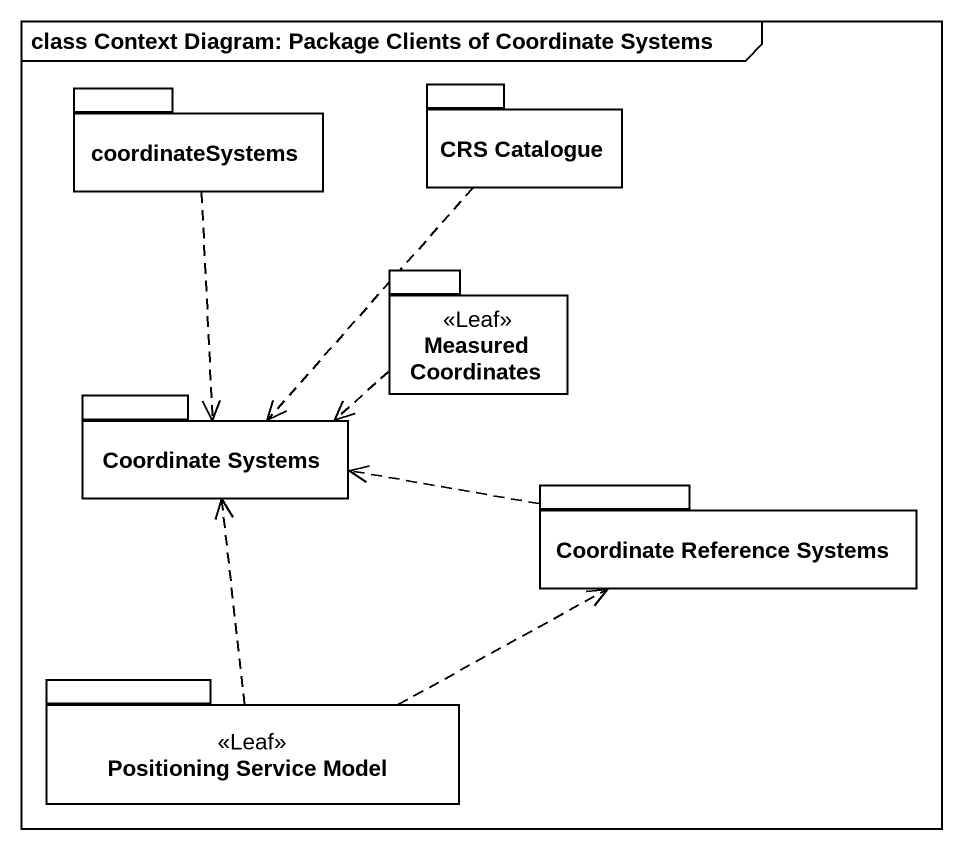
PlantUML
@startuml
mainframe class Context Diagram: Package Clients of Coordinate Systems
package coordinateSystems {
}
package "CRS Catalogue" as CRS_Catalogue {
}
package "Measured Coordinates" as Measured_Coordinates <<Leaf>> {
}
package "Coordinate Systems" as Coordinate_Systems {
}
package "Coordinate Reference Systems" as Coordinate_Reference_Systems {
}
package "Positioning Service Model" as Positioning_Service_Model <<Leaf>> {
}
coordinateSystems ..> Coordinate_Systems
CRS_Catalogue ..> Coordinate_Systems
Measured_Coordinates .left.> Coordinate_Systems
Coordinate_Reference_Systems .left.> Coordinate_Systems
Positioning_Service_Model .up.> Coordinate_Systems
Positioning_Service_Model .right.> Coordinate_Reference_Systems
@enduml
